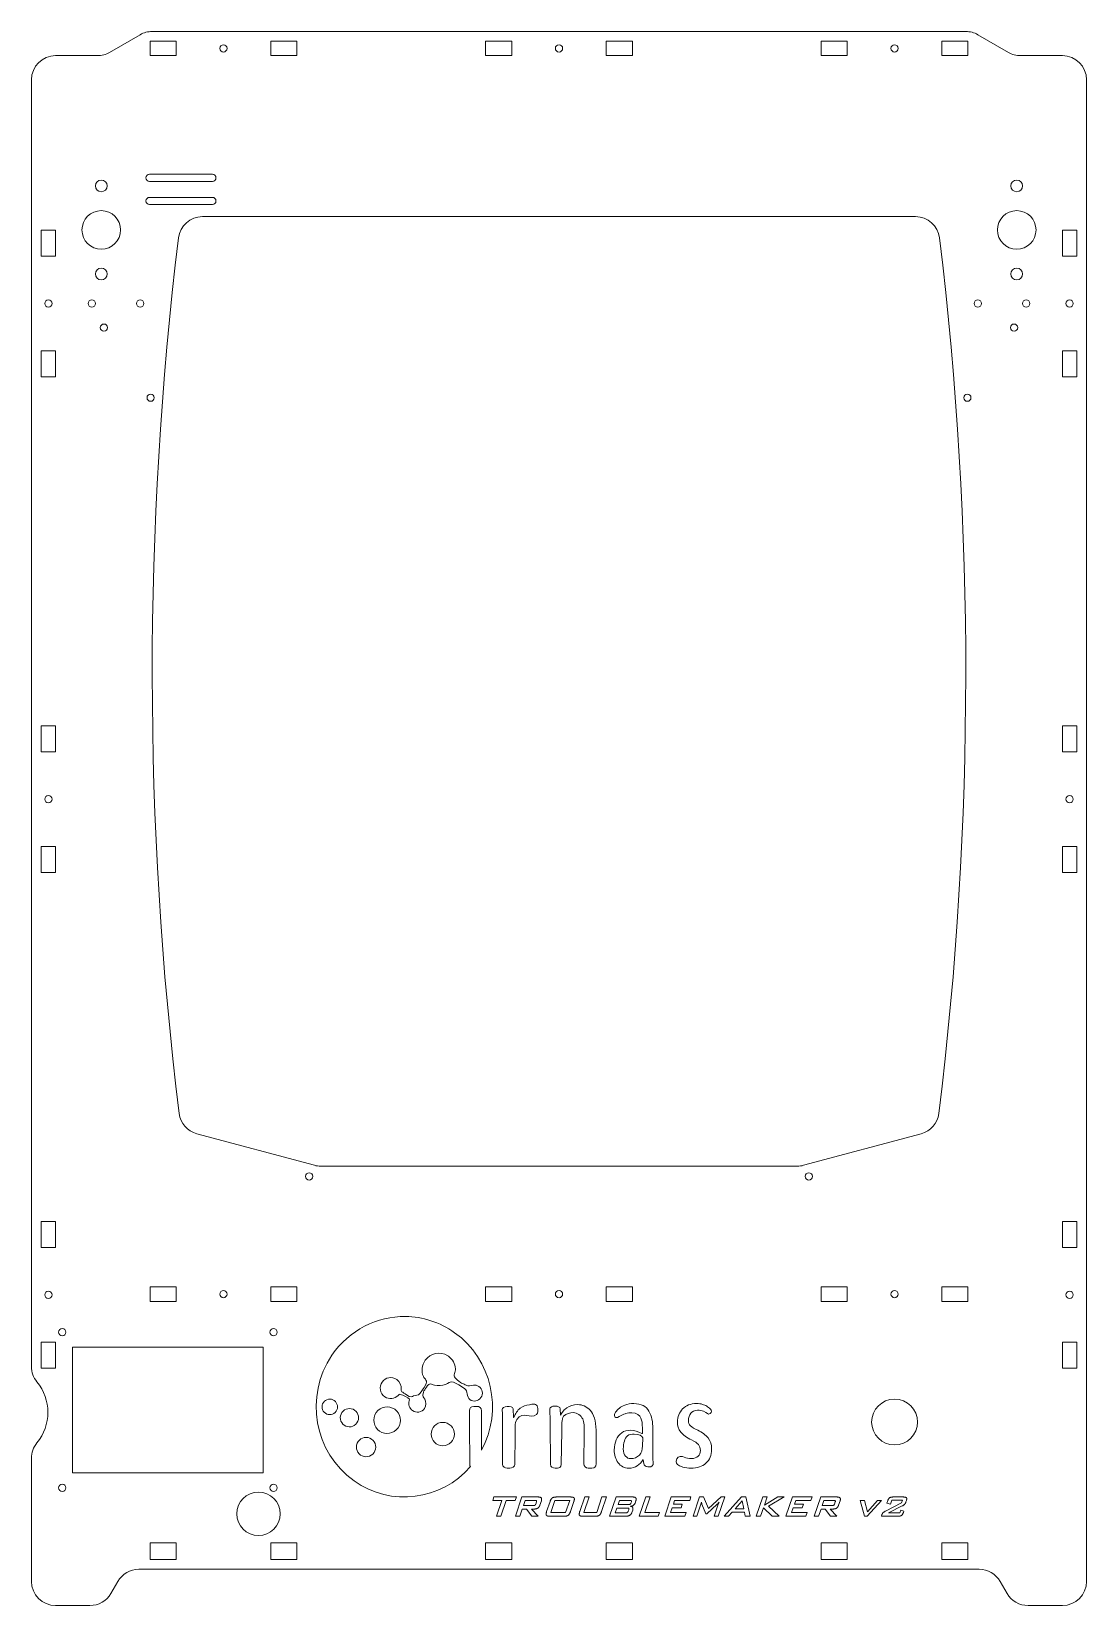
# Model space of a CAD drawing. Header units: millimetres. Extents: x -218 to 218, y 0 to 652.
import ezdxf

# ---------------------------------------------------------------- set-up
doc = ezdxf.new("R2010")
doc.units = ezdxf.units.MM

msp = doc.modelspace()

# ---------------------------------------------------------------- linework, layer by layer
at = {"color": 7, "linetype": 'Continuous', "lineweight": 15}
for p, q in [((168.45, 652), (-168.45, 652)), ((-173.45, 650.66), (-186.13, 643.34)), ((-169.37, 648), (-169.37, 642)), ((-158.57, 648), (-169.37, 648)), ((-158.57, 642), (-158.57, 648)), ((-108.57, 648), (-119.37, 648)), ((-119.37, 648), (-119.37, 642)), ((-108.57, 642), (-108.57, 648)), ((-19.6, 648), (-30.4, 648)), ((-30.4, 648), (-30.4, 642)), ((-19.6, 642), (-19.6, 648)), ((19.6, 642), (19.6, 648)), ((19.6, 648), (30.4, 648)), ((30.4, 648), (30.4, 642)), ((108.57, 642), (108.57, 648)), ((108.57, 648), (119.37, 648)), ((119.37, 648), (119.37, 642)), ((158.57, 642), (158.57, 648)), ((158.57, 648), (169.37, 648)), ((169.37, 648), (169.37, 642)), ((173.45, 650.66), (186.13, 643.34)), ((-191.13, 642), (-208.45, 642)), ((-169.37, 642), (-158.57, 642)), ((-119.37, 642), (-108.57, 642)), ((-30.4, 642), (-19.6, 642)), ((30.4, 642), (19.6, 642)), ((119.37, 642), (108.57, 642)), ((169.37, 642), (158.57, 642)), ((191.13, 642), (208.45, 642)), ((-218.45, 632), (-218.45, 98.98)), ((218.45, 632), (218.45, 10)), ((-143.55, 592.9), (-169.55, 592.9)), ((-169.55, 589.9), (-143.55, 589.9)), ((-143.55, 583.3), (-169.55, 583.3)), ((-169.55, 580.3), (-143.55, 580.3)), ((147.65, 575.3), (-147.65, 575.3)), ((-208.45, 569.73), (-214.45, 569.73)), ((-214.45, 569.73), (-214.45, 558.93)), ((-208.45, 558.93), (-208.45, 569.73)), ((208.45, 558.93), (208.45, 569.73)), ((208.45, 569.73), (214.45, 569.73)), ((214.45, 569.73), (214.45, 558.93)), ((-214.45, 558.93), (-208.45, 558.93)), ((214.45, 558.93), (208.45, 558.93)), ((-208.45, 519.73), (-214.45, 519.73)), ((-214.45, 519.73), (-214.45, 508.93)), ((-208.45, 508.93), (-208.45, 519.73)), ((208.45, 508.93), (208.45, 519.73)), ((208.45, 519.73), (214.45, 519.73)), ((214.45, 519.73), (214.45, 508.93)), ((-214.45, 508.93), (-208.45, 508.93)), ((214.45, 508.93), (208.45, 508.93)), ((-208.45, 364.4), (-214.45, 364.4)), ((-214.45, 364.4), (-214.45, 353.6)), ((-208.45, 353.6), (-208.45, 364.4)), ((208.45, 353.6), (208.45, 364.4)), ((208.45, 364.4), (214.45, 364.4)), ((214.45, 364.4), (214.45, 353.6)), ((-214.45, 353.6), (-208.45, 353.6)), ((214.45, 353.6), (208.45, 353.6)), ((-208.45, 314.4), (-214.45, 314.4)), ((-214.45, 314.4), (-214.45, 303.6)), ((-208.45, 303.6), (-208.45, 314.4)), ((208.45, 303.6), (208.45, 314.4)), ((208.45, 314.4), (214.45, 314.4)), ((214.45, 314.4), (214.45, 303.6)), ((-214.45, 303.6), (-208.45, 303.6)), ((214.45, 303.6), (208.45, 303.6)), ((-149.98, 195.39), (-101.27, 182.34)), ((101.27, 182.34), (149.98, 195.39)), ((-98.68, 182), (98.68, 182)), ((-208.45, 159.07), (-214.45, 159.07)), ((-214.45, 159.07), (-214.45, 148.27)), ((-208.45, 148.27), (-208.45, 159.07)), ((208.45, 148.27), (208.45, 159.07)), ((208.45, 159.07), (214.45, 159.07)), ((214.45, 159.07), (214.45, 148.27)), ((-214.45, 148.27), (-208.45, 148.27)), ((214.45, 148.27), (208.45, 148.27)), ((-158.57, 132), (-169.37, 132)), ((-169.37, 132), (-169.37, 126)), ((-158.57, 126), (-158.57, 132)), ((-108.57, 132), (-119.37, 132)), ((-119.37, 132), (-119.37, 126)), ((-108.57, 126), (-108.57, 132)), ((-19.6, 132), (-30.4, 132)), ((-30.4, 132), (-30.4, 126)), ((-19.6, 126), (-19.6, 132)), ((19.6, 126), (19.6, 132)), ((19.6, 132), (30.4, 132)), ((30.4, 132), (30.4, 126)), ((108.57, 126), (108.57, 132)), ((108.57, 132), (119.37, 132)), ((119.37, 132), (119.37, 126)), ((158.57, 126), (158.57, 132)), ((158.57, 132), (169.37, 132)), ((169.37, 132), (169.37, 126)), ((-169.37, 126), (-158.57, 126)), ((-119.37, 126), (-108.57, 126)), ((-30.4, 126), (-19.6, 126)), ((30.4, 126), (19.6, 126)), ((119.37, 126), (108.57, 126)), ((169.37, 126), (158.57, 126)), ((-208.45, 109.07), (-214.45, 109.07)), ((-214.45, 109.07), (-214.45, 98.27)), ((-208.45, 98.27), (-208.45, 109.07)), ((-201.45, 107), (-201.45, 55)), ((-122.45, 107), (-201.45, 107)), ((-122.45, 55), (-122.45, 107)), ((208.45, 98.27), (208.45, 109.07)), ((208.45, 109.07), (214.45, 109.07)), ((214.45, 109.07), (214.45, 98.27)), ((-214.45, 98.27), (-208.45, 98.27)), ((-45.81, 103.29), (-46.1, 103.48)), ((214.45, 98.27), (208.45, 98.27)), ((-32.07, 80.71), (-32.07, 64.32)), ((-18.84, 77.9), (-18.98, 81.42)), ((-1.35, 82.64), (-1.98, 82.64)), ((0.63, 78.81), (0.51, 81.47)), ((1.3, 80), (0.63, 78.81)), ((-23.37, 74.77), (-23.37, 58.39)), ((-18.66, 77.9), (-18.84, 77.9)), ((-3.68, 75.4), (-3.57, 58.54)), ((0.91, 58.46), (1.17, 72.41)), ((10.49, 71.99), (10.35, 58.67)), ((15.34, 58.67), (15.34, 72.65)), ((38.85, 63.51), (38.85, 73.22)), ((-18.26, 58.42), (-18.17, 70.52)), ((34.59, 66.07), (34.67, 69.52)), ((-218.45, 61.02), (-218.45, 10)), ((34.78, 60.37), (34.89, 60.37)), ((34.89, 60.37), (35.14, 58.76)), ((48.77, 60.77), (48.59, 60.39)), ((-201.45, 55), (-122.45, 55)), ((-21.49, 56.89), (-20.4, 56.87)), ((-1.55, 56.9), (-0.64, 56.9)), ((12.05, 56.87), (13.65, 56.89)), ((36.73, 57.41), (37.36, 57.39)), ((-27.4, 43.53), (-26.92, 44.96)), ((-23.69, 43.53), (-27.4, 43.53)), ((-26.92, 44.96), (-17.63, 44.96)), ((-25.92, 36.96), (-23.69, 43.53)), ((-21.83, 43.53), (-24.06, 36.96)), ((-18.11, 43.53), (-21.83, 43.53)), ((-17.63, 44.96), (-18.11, 43.53)), ((-18.06, 36.96), (-15.34, 44.96)), ((-15.19, 39.96), (-16.21, 36.96)), ((-15.34, 44.96), (-8.65, 44.96)), ((-13.45, 39.96), (-15.19, 39.96)), ((-13.97, 43.53), (-14.7, 41.39)), ((-14.7, 41.39), (-10.66, 41.39)), ((-9.93, 43.53), (-13.97, 43.53)), ((-11.29, 36.96), (-13.45, 39.96)), ((-10.34, 39.96), (-11.35, 39.96)), ((-11.35, 39.96), (-8.65, 36.96)), ((-9.64, 42), (-9.32, 42.92)), ((-7.31, 43.37), (-7.93, 41.56)), ((-5.11, 38.91), (-3.7, 43.07)), ((-1.69, 43.53), (-3.39, 38.53)), ((4.46, 43.53), (-1.69, 43.53)), ((-1.08, 44.96), (4.81, 44.96)), ((2.76, 38.53), (4.46, 43.53)), ((6.16, 43.07), (4.74, 38.91)), ((8.6, 38.91), (10.66, 44.96)), ((12.51, 44.96), (10.33, 38.53)), ((10.66, 44.96), (12.51, 44.96)), ((15.61, 38.53), (17.8, 44.96)), ((19.66, 44.96), (17.6, 38.91)), ((17.8, 44.96), (19.66, 44.96)), ((20.94, 36.96), (23.66, 44.96)), ((23.96, 40.39), (23.28, 38.39)), ((23.66, 44.96), (30.58, 44.96)), ((28.24, 40.39), (23.96, 40.39)), ((25.03, 43.53), (24.45, 41.81)), ((24.45, 41.81), (28.73, 41.81)), ((29.31, 43.53), (25.03, 43.53)), ((28.66, 39.09), (28.87, 39.69)), ((29.76, 42.33), (30, 43.01)), ((30.52, 39.52), (30.18, 38.51)), ((31.81, 43.3), (31.51, 42.43)), ((33.22, 36.96), (35.94, 44.96)), ((37.8, 44.96), (35.61, 38.53)), ((35.94, 44.96), (37.8, 44.96)), ((43.79, 36.96), (46.51, 44.96)), ((46.87, 40.53), (46.19, 38.53)), ((46.51, 44.96), (54.66, 44.96)), ((50.58, 40.53), (46.87, 40.53)), ((47.89, 43.53), (47.35, 41.96)), ((47.35, 41.96), (51.06, 41.96)), ((54.17, 43.53), (47.89, 43.53)), ((51.06, 41.96), (50.58, 40.53)), ((54.66, 44.96), (54.17, 43.53)), ((55.51, 36.96), (58.23, 44.96)), ((58.77, 41.92), (57.08, 36.96)), ((58.23, 44.96), (59.8, 44.96)), ((60.83, 37.96), (59.2, 41.95)), ((59.8, 44.96), (61.89, 40.15)), ((65.52, 41.93), (61.19, 37.96)), ((61.89, 40.15), (67.18, 44.96)), ((64.22, 36.96), (65.91, 41.92)), ((68.66, 44.96), (65.94, 36.96)), ((67.18, 44.96), (68.66, 44.96)), ((68.37, 36.96), (75.59, 44.96)), ((75.89, 43.39), (73, 40.1)), ((73, 40.1), (76.49, 40.1)), ((75.59, 44.96), (77.37, 44.96)), ((76.49, 40.1), (75.89, 43.39)), ((77.37, 44.96), (79.22, 36.96)), ((81.65, 36.96), (84.37, 44.96)), ((84.71, 40.48), (83.51, 36.96)), ((84.37, 44.96), (86.23, 44.96)), ((88.26, 36.96), (84.71, 40.48)), ((86.23, 44.96), (85.09, 41.62)), ((85.09, 41.62), (90.58, 44.96)), ((93.23, 44.96), (86.75, 41.19)), ((86.75, 41.19), (91.22, 36.96)), ((90.58, 44.96), (93.23, 44.96)), ((93.94, 36.96), (96.66, 44.96)), ((97.01, 40.53), (96.33, 38.53)), ((96.66, 44.96), (104.8, 44.96)), ((100.72, 40.53), (97.01, 40.53)), ((98.03, 43.53), (97.49, 41.96)), ((97.49, 41.96), (101.21, 41.96)), ((104.31, 43.53), (98.03, 43.53)), ((101.21, 41.96), (100.72, 40.53)), ((104.8, 44.96), (104.31, 43.53)), ((105.65, 36.96), (108.37, 44.96)), ((108.53, 39.96), (107.51, 36.96)), ((108.37, 44.96), (115.07, 44.96)), ((110.27, 39.96), (108.53, 39.96)), ((109.74, 43.53), (109.01, 41.39)), ((109.01, 41.39), (113.06, 41.39)), ((113.79, 43.53), (109.74, 43.53)), ((112.43, 36.96), (110.27, 39.96)), ((113.37, 39.96), (112.36, 39.96)), ((112.36, 39.96), (115.06, 36.96)), ((114.08, 42), (114.39, 42.92)), ((116.4, 43.37), (115.79, 41.56)), ((126.47, 36.96), (124.74, 43.53)), ((124.74, 43.53), (126.55, 43.53)), ((126.55, 43.53), (127.71, 38.76)), ((133.6, 43.53), (127.57, 36.96)), ((127.71, 38.76), (131.94, 43.53)), ((131.94, 43.53), (133.6, 43.53)), ((135.27, 39.11), (141.85, 42.6)), ((135.78, 42.38), (136.15, 43.46)), ((137.21, 41.96), (135.78, 42.38)), ((142.16, 41.24), (136.43, 38.39)), ((137.79, 43.67), (137.21, 41.96)), ((142.22, 43.67), (137.79, 43.67)), ((138.46, 44.96), (142.46, 44.96)), ((141.14, 38.39), (141.53, 39.53)), ((141.53, 39.53), (142.82, 39.13)), ((141.85, 42.6), (142.22, 43.67)), ((142.82, 39.13), (142.61, 38.51)), ((143.86, 43.46), (143.68, 42.92)), ((-24.06, 36.96), (-25.92, 36.96)), ((-16.21, 36.96), (-18.06, 36.96)), ((-8.65, 36.96), (-11.29, 36.96)), ((2.09, 36.96), (-3.8, 36.96)), ((-3.39, 38.53), (2.76, 38.53)), ((14.95, 36.96), (9.92, 36.96)), ((10.33, 38.53), (15.61, 38.53)), ((27.36, 36.96), (20.94, 36.96)), ((23.28, 38.39), (27.56, 38.39)), ((41.08, 36.96), (33.22, 36.96)), ((35.61, 38.53), (41.61, 38.53)), ((41.61, 38.53), (41.08, 36.96)), ((52.08, 36.96), (43.79, 36.96)), ((46.19, 38.53), (52.61, 38.53)), ((52.61, 38.53), (52.08, 36.96)), ((57.08, 36.96), (55.51, 36.96)), ((61.19, 37.96), (60.83, 37.96)), ((65.94, 36.96), (64.22, 36.96)), ((70.21, 36.96), (68.37, 36.96)), ((71.72, 38.67), (70.21, 36.96)), ((76.77, 38.67), (71.72, 38.67)), ((77.14, 36.96), (76.77, 38.67)), ((79.22, 36.96), (77.14, 36.96)), ((83.51, 36.96), (81.65, 36.96)), ((91.22, 36.96), (88.26, 36.96)), ((102.22, 36.96), (93.94, 36.96)), ((96.33, 38.53), (102.76, 38.53)), ((102.76, 38.53), (102.22, 36.96)), ((107.51, 36.96), (105.65, 36.96)), ((115.06, 36.96), (112.43, 36.96)), ((127.57, 36.96), (126.47, 36.96)), ((133.51, 36.96), (133.75, 37.68)), ((140.18, 36.96), (133.51, 36.96)), ((136.43, 38.39), (141.14, 38.39)), ((-158.57, 26), (-169.37, 26)), ((-169.37, 26), (-169.37, 19)), ((-158.57, 19), (-158.57, 26)), ((-108.57, 26), (-119.37, 26)), ((-119.37, 26), (-119.37, 19)), ((-108.57, 19), (-108.57, 26)), ((-19.6, 26), (-30.4, 26)), ((-30.4, 26), (-30.4, 19)), ((-19.6, 19), (-19.6, 26)), ((19.6, 19), (19.6, 26)), ((19.6, 26), (30.4, 26)), ((30.4, 26), (30.4, 19)), ((108.57, 19), (108.57, 26)), ((108.57, 26), (119.37, 26)), ((119.37, 26), (119.37, 19)), ((158.57, 19), (158.57, 26)), ((158.57, 26), (169.37, 26)), ((169.37, 26), (169.37, 19)), ((-174.02, 15), (174.02, 15)), ((-169.37, 19), (-158.57, 19)), ((-119.37, 19), (-108.57, 19)), ((-30.4, 19), (-19.6, 19)), ((30.4, 19), (19.6, 19)), ((119.37, 19), (108.57, 19)), ((169.37, 19), (158.57, 19)), ((-185.56, 5), (-182.68, 10)), ((185.56, 5), (182.68, 10)), ((-208.45, 0), (-194.22, 0)), ((208.45, 0), (194.22, 0))]:
    msp.add_line(p, q, dxfattribs=at)
for centre, radius in [((-138.97, 645), 1.5), ((0, 645), 1.5), ((138.97, 645), 1.5), ((-189.55, 588.05), 2.43), ((189.55, 588.05), 2.43), ((-189.55, 569.8), 8), ((189.55, 569.8), 8), ((-189.55, 551.55), 2.43), ((189.55, 551.55), 2.43), ((-211.45, 539.33), 1.5), ((-193.45, 539.33), 1.5), ((-173.45, 539.33), 1.5), ((173.45, 539.33), 1.5), ((193.45, 539.33), 1.5), ((211.45, 539.33), 1.5), ((-188.45, 529.33), 1.5), ((188.45, 529.33), 1.5), ((-169.11, 500.3), 1.5), ((169.11, 500.3), 1.5), ((-211.45, 334), 1.5), ((211.45, 334), 1.5), ((-103.45, 177.75), 1.5), ((103.45, 177.75), 1.5), ((-138.97, 129), 1.5), ((0, 129), 1.5), ((138.97, 129), 1.5), ((-211.45, 128.67), 1.5), ((211.45, 128.67), 1.5), ((-205.7, 113.25), 1.5), ((-118.2, 113.25), 1.5), ((138.97, 76), 9.5), ((-48.13, 71.03), 4.82), ((-205.7, 48.75), 1.5), ((-124.45, 38), 9), ((-118.2, 48.75), 1.5)]:
    msp.add_circle(centre, radius, dxfattribs=at)
for centre, radius, start, end in [((-168.45, 642), 10, 90, 120), ((168.45, 642), 10, 60, 90), ((-208.45, 632), 10, 90, 180), ((-191.13, 652), 10, 270, 300), ((191.13, 652), 10, 240, 270), ((208.45, 632), 10, 0, 90), ((-169.55, 591.4), 1.5, 90, 270), ((-143.55, 591.4), 1.5, 270, 90), ((-169.55, 581.8), 1.5, 90, 270), ((-143.55, 581.8), 1.5, 270, 90), ((-147.65, 565.3), 10, 90, 173.09696), ((147.65, 565.3), 10, 6.90304, 90), ((1331.55, 386.22), 1500, 173.09696, 186.98373), ((-1331.55, 386.22), 1500, 353.01627, 6.90304), ((-147.4, 205.05), 10, 186.98373, 255), ((147.4, 205.05), 10, 285, 353.01627), ((-98.68, 192), 10, 255, 270), ((98.68, 192), 10, 270, 285), ((-208.45, 98.98), 10, 180, 219.25912), ((-231.68, 80), 20, 320.74088, 39.25912), ((-208.45, 61.02), 10, 140.74088, 180), ((-174.02, 5), 10, 90, 150), ((174.02, 5), 10, 30, 90), ((-208.45, 10), 10, 180, 270), ((208.45, 10), 10, 270, 0), ((-194.22, 10), 10, 270, 330), ((194.22, 10), 10, 210, 270)]:
    msp.add_arc(centre, radius, start, end, dxfattribs=at)
for points in [[(-63.54, 119.7), (-75.26, 119.86), (-86.84, 114.25), (-94.03, 103.65)], [(-43.22, 113.02), (-49.43, 117.44), (-56.51, 119.61), (-63.54, 119.7)], [(-32.07, 64.32), (-23.14, 80.86), (-27.72, 101.99), (-43.22, 113.02)], [(-46.1, 103.48), (-49.21, 105.42), (-53.3, 104.58), (-55.39, 101.57)], [(-94.03, 103.65), (-105.53, 86.7), (-101.44, 63.41), (-84.88, 51.63)], [(-55.39, 101.57), (-56.84, 99.47), (-57.11, 96.99), (-56.16, 94.9)], [(-42.87, 98.1), (-43.09, 100.08), (-44.02, 102.05), (-45.81, 103.29)], [(-43.06, 94.34), (-44.05, 95.34), (-42.72, 96.77), (-42.87, 98.1)], [(-73.27, 92.56), (-74.65, 90.58), (-74.16, 87.86), (-72.18, 86.49)], [(-67.21, 93.65), (-69.19, 95.02), (-71.9, 94.53), (-73.27, 92.56)], [(-65.35, 89.66), (-65.21, 91.17), (-65.87, 92.72), (-67.21, 93.65)], [(-55.3, 91.31), (-56.03, 89.99), (-56.97, 88.71), (-57.63, 87.76)], [(-56.16, 94.9), (-55.58, 93.64), (-54.2, 93.28), (-55.3, 91.31)], [(-54.91, 90.47), (-53.42, 92.67), (-52.96, 91.51), (-51.6, 91.27)], [(-51.6, 91.27), (-50.07, 91.01), (-48.32, 90.96), (-47.06, 91.52)], [(-47.06, 91.52), (-45.65, 91.88), (-45.23, 93.07), (-43.7, 92.49)], [(-43.7, 92.49), (-42.46, 91.91), (-40.49, 91), (-38.97, 89.8)], [(-40.79, 92.42), (-41.74, 93.04), (-42.49, 93.76), (-43.06, 94.34)], [(-38.84, 91.45), (-39.46, 91.76), (-40.2, 92.04), (-40.79, 92.42)], [(-35.42, 91.31), (-36.92, 91.13), (-37.01, 90.54), (-38.84, 91.45)], [(-33.16, 90.74), (-33.84, 91.21), (-34.65, 91.4), (-35.42, 91.31)], [(-93.1, 84.91), (-94.55, 85.92), (-96.56, 85.56), (-97.57, 84.1)], [(-92.29, 80.44), (-91.28, 81.89), (-91.64, 83.89), (-93.1, 84.91)], [(-72.18, 86.49), (-70.4, 85.25), (-68.03, 85.53), (-66.57, 87.03)], [(-66.57, 87.03), (-66.21, 87.43), (-66.17, 87.64), (-65.56, 87.44)], [(-65.56, 87.44), (-65.1, 87.26), (-64.4, 86.97), (-63.57, 86.59)], [(-65.03, 88.57), (-65.44, 88.88), (-65.5, 89.07), (-65.35, 89.66)], [(-63.2, 87.29), (-63.94, 87.81), (-64.61, 88.25), (-65.03, 88.57)], [(-63.57, 86.59), (-62.07, 85.83), (-61.7, 85.33), (-61.99, 84.79)], [(-60.22, 86.83), (-60.75, 86.49), (-61.49, 85.89), (-63.2, 87.29)], [(-61.99, 84.79), (-62.49, 83.32), (-61.99, 81.65), (-60.66, 80.73)], [(-57.63, 87.76), (-58.35, 86.76), (-59.43, 87.29), (-60.22, 86.83)], [(-55.61, 85.53), (-55.98, 86.33), (-56.9, 86.3), (-56.13, 88.42)], [(-56.13, 88.42), (-55.9, 89.03), (-55.42, 89.71), (-54.91, 90.47)], [(-55.71, 81.62), (-54.86, 82.82), (-55.06, 84.35), (-55.61, 85.53)], [(-38.97, 89.8), (-37.83, 88.9), (-38.17, 86.45), (-36.95, 85.27)], [(-36.95, 85.27), (-35.44, 84.22), (-33.37, 84.6), (-32.32, 86.11)], [(-32.32, 86.11), (-31.27, 87.61), (-31.65, 89.69), (-33.16, 90.74)], [(-97.57, 84.1), (-98.58, 82.64), (-98.22, 80.64), (-96.76, 79.63)], [(-96.76, 79.63), (-95.31, 78.62), (-93.3, 78.98), (-92.29, 80.44)], [(-89.89, 79.96), (-91.09, 78.24), (-90.66, 75.88), (-88.95, 74.69)], [(-84.63, 80.9), (-86.34, 82.1), (-88.7, 81.67), (-89.89, 79.96)], [(-83.68, 75.64), (-82.48, 77.35), (-82.91, 79.71), (-84.63, 80.9)], [(-75.69, 79.89), (-77.43, 77.4), (-76.81, 73.97), (-74.31, 72.23)], [(-68.03, 81.27), (-70.53, 83.01), (-73.96, 82.39), (-75.69, 79.89)], [(-66.65, 73.61), (-64.91, 76.11), (-65.53, 79.54), (-68.03, 81.27)], [(-60.66, 80.73), (-59.04, 79.6), (-56.84, 80.01), (-55.71, 81.62)], [(-37.02, 80.76), (-37.09, 81.88), (-36.47, 82.39), (-35.31, 82.46)], [(-36.97, 58.26), (-36.97, 61.7), (-37.02, 74.04), (-37.02, 80.76)], [(-35.31, 82.46), (-34.43, 82.49), (-34.73, 82.46), (-34.02, 82.46)], [(-34.02, 82.46), (-33.12, 82.46), (-32.07, 82.03), (-32.07, 80.71)], [(-21.51, 82.48), (-22.66, 82.31), (-23.57, 81.74), (-23.52, 81.13)], [(-23.52, 81.13), (-23.47, 80.26), (-23.43, 79.87), (-23.41, 78.92)], [(-23.41, 78.92), (-23.38, 77.64), (-23.37, 76.25), (-23.37, 74.77)], [(-18.98, 81.42), (-18.95, 82.24), (-20.35, 82.65), (-21.51, 82.48)], [(-16.05, 81.76), (-17.2, 80.84), (-18.08, 79.55), (-18.66, 77.9)], [(-17.44, 77.02), (-14.83, 81), (-12, 76.86), (-9.26, 79.13)], [(-12.25, 83.18), (-13.61, 82.99), (-14.89, 82.69), (-16.05, 81.76)], [(-10.3, 83.42), (-10.93, 83.45), (-11.59, 83.27), (-12.25, 83.18)], [(-9.67, 83.3), (-9.88, 83.37), (-10.09, 83.41), (-10.3, 83.42)], [(-8.78, 81.62), (-8.79, 82.37), (-9.07, 83.1), (-9.67, 83.3)], [(-9.26, 79.13), (-8.56, 79.71), (-8.78, 80.87), (-8.78, 81.62)], [(-1.98, 82.64), (-2.64, 82.73), (-3.84, 82.01), (-3.82, 81.42)], [(-3.82, 81.42), (-3.78, 80.55), (-3.75, 80.19), (-3.73, 79.27)], [(-3.73, 79.27), (-3.69, 78.1), (-3.68, 76.81), (-3.68, 75.4)], [(0.51, 81.47), (0.51, 82.23), (-0.72, 82.64), (-1.35, 82.64)], [(1.17, 72.41), (1.23, 74.47), (0.92, 77.3), (1.91, 78.37)], [(3.3, 81.88), (2.12, 81.01), (2.18, 81.15), (1.3, 80)], [(1.91, 78.37), (2.9, 79.44), (4.66, 79.93), (5.91, 79.94)], [(7.73, 83.2), (5.99, 83.16), (4.48, 82.74), (3.3, 81.88)], [(5.91, 79.94), (7.54, 79.89), (9.15, 78.59), (9.81, 77.31)], [(12.88, 80.9), (11.34, 82.49), (9.62, 83.26), (7.73, 83.2)], [(15.34, 72.65), (15.25, 76.56), (14.43, 79.31), (12.88, 80.9)], [(24.99, 81.79), (23.87, 80.75), (22.51, 79.41), (23.11, 78.22)], [(23.11, 78.22), (23.51, 77.4), (24.63, 78.14), (25.77, 78.69)], [(27.2, 83.05), (26.31, 82.74), (25.64, 82.21), (24.99, 81.79)], [(25.77, 78.69), (26.41, 79.01), (27.44, 79.46), (27.63, 79.52)], [(31.05, 83.69), (29.64, 83.67), (28.36, 83.46), (27.2, 83.05)], [(27.63, 79.52), (28.51, 79.83), (29.26, 79.87), (30.19, 79.88)], [(30.19, 79.88), (32.2, 79.76), (33.52, 78.88), (33.95, 77.56)], [(37.24, 80.5), (36.11, 82.53), (34.04, 83.59), (31.05, 83.69)], [(38.85, 73.22), (38.91, 76.05), (38.37, 78.48), (37.24, 80.5)], [(51.18, 81.44), (49.77, 80), (49.06, 78.18), (49.03, 75.98)], [(56.94, 83.69), (54.51, 83.63), (52.59, 82.89), (51.18, 81.44)], [(53.63, 76.59), (53.61, 79), (54.84, 80.83), (57.34, 80.92)], [(59.49, 83.32), (58.56, 83.61), (58.07, 83.67), (56.94, 83.69)], [(57.34, 80.92), (58.28, 80.9), (59.13, 80.77), (59.88, 80.47)], [(61.17, 82.57), (60.7, 82.87), (59.99, 83.17), (59.49, 83.32)], [(59.88, 80.47), (61.49, 79.76), (61.55, 78.87), (62.59, 79.57)], [(62.59, 79.57), (64.33, 80.72), (61.72, 82.09), (61.17, 82.57)], [(-88.95, 74.69), (-87.23, 73.49), (-84.87, 73.92), (-83.68, 75.64)], [(-74.31, 72.23), (-71.82, 70.5), (-68.38, 71.11), (-66.65, 73.61)], [(-18.17, 70.52), (-18.15, 72.79), (-18.44, 75.69), (-17.44, 77.02)], [(9.81, 77.31), (10.47, 76.03), (10.51, 73.87), (10.49, 71.99)], [(34.24, 71.31), (31.26, 73), (27.82, 73), (26, 71.58)], [(33.95, 77.56), (34.34, 76.4), (34.52, 75.34), (34.5, 74.37)], [(34.5, 74.37), (34.53, 74), (34.5, 72.51), (34.61, 71.62)], [(49.03, 75.98), (49.02, 74.48), (49.48, 73.1), (50.42, 71.85)], [(50.42, 71.85), (51.37, 70.6), (52.85, 69.52), (54.87, 68.6)], [(54.49, 74.42), (53.9, 75), (53.61, 75.73), (53.63, 76.59)], [(57.44, 72.57), (56.06, 73.22), (55.08, 73.83), (54.49, 74.42)], [(61.73, 69.42), (60.76, 70.67), (59.33, 71.72), (57.44, 72.57)], [(-76.61, 63.35), (-75.34, 65.17), (-75.79, 67.67), (-77.61, 68.93)], [(26, 71.58), (23.95, 69.99), (22.91, 67.59), (22.87, 64.39)], [(28.39, 70.33), (27.12, 69.25), (26.74, 67.18), (26.64, 64.95)], [(31.16, 71.01), (30.11, 71.04), (29.06, 70.86), (28.39, 70.33)], [(34.67, 69.52), (34.65, 70.28), (32.91, 70.95), (31.16, 71.01)], [(33.31, 62.34), (34.13, 63.3), (34.56, 64.55), (34.59, 66.07)], [(34.61, 71.62), (34.57, 71.48), (34.64, 71.07), (34.24, 71.31)], [(54.87, 68.6), (56.22, 67.97), (57.18, 67.32), (57.74, 66.67)], [(57.74, 66.67), (58.3, 66.02), (58.58, 65.21), (58.56, 64.25)], [(63.2, 64.77), (63.19, 66.62), (62.71, 68.17), (61.73, 69.42)], [(-82.19, 62.34), (-80.37, 61.07), (-77.87, 61.53), (-76.61, 63.35)], [(22.87, 64.39), (22.88, 62.34), (23.41, 60.59), (24.46, 59.14)], [(24.46, 59.14), (25.52, 57.69), (27.02, 56.94), (28.97, 56.87)], [(26.64, 64.95), (26.67, 63.54), (26.98, 62.49), (27.56, 61.83)], [(27.56, 61.83), (28.15, 61.16), (28.86, 60.84), (29.7, 60.84)], [(29.7, 60.84), (30.92, 60.87), (32.49, 61.37), (33.31, 62.34)], [(32.41, 57.87), (33.4, 58.52), (34.19, 59.35), (34.78, 60.37)], [(35.14, 58.76), (35.15, 58.12), (35.88, 57.41), (36.73, 57.41)], [(37.36, 57.39), (38.41, 57.39), (39.12, 58.03), (39.02, 59.02)], [(38.9, 60.25), (38.86, 61.31), (38.85, 62.39), (38.85, 63.51)], [(39.02, 59.02), (38.96, 59.58), (38.93, 59.62), (38.9, 60.25)], [(48.59, 60.39), (48.09, 59.24), (49.03, 58.45), (49.53, 58.15)], [(51.84, 61.46), (51.03, 61.92), (49.19, 62.05), (48.77, 60.77)], [(54.74, 60.89), (53.75, 60.91), (52.78, 61.1), (51.84, 61.46)], [(54.66, 56.87), (57.28, 56.89), (59.36, 57.59), (60.87, 58.96)], [(57.61, 61.84), (56.98, 61.22), (56.03, 60.91), (54.74, 60.89)], [(58.56, 64.25), (58.56, 63.25), (58.24, 62.45), (57.61, 61.84)], [(60.87, 58.96), (62.39, 60.34), (63.17, 62.27), (63.2, 64.77)], [(-84.88, 51.63), (-69.49, 40.69), (-48.76, 43.54), (-36.7, 57.54)], [(-36.7, 57.54), (-36.89, 57.7), (-36.99, 57.97), (-36.97, 58.26)], [(-23.37, 58.39), (-23.42, 57.56), (-22.25, 56.89), (-21.49, 56.89)], [(-20.4, 56.87), (-19.58, 56.81), (-18.26, 57.61), (-18.26, 58.42)], [(-3.57, 58.54), (-3.61, 57.34), (-2.59, 56.9), (-1.55, 56.9)], [(-0.64, 56.9), (0.08, 56.9), (0.91, 57.23), (0.91, 58.46)], [(10.35, 58.67), (10.3, 57.72), (11.23, 56.87), (12.05, 56.87)], [(13.65, 56.89), (14.72, 56.86), (15.34, 57.5), (15.34, 58.67)], [(28.97, 56.87), (30.28, 56.89), (31.43, 57.22), (32.41, 57.87)], [(49.53, 58.15), (50.18, 57.78), (50.39, 57.59), (51.23, 57.35)], [(51.23, 57.35), (52.3, 57.04), (53.45, 56.88), (54.66, 56.87)]]:
    msp.add_open_spline(points, degree=3, dxfattribs=at)
for points, knots in [([(-77.61, 68.93), (-79.43, 70.2), (-81.94, 69.75), (-83.2, 67.93), (-84.47, 66.11), (-84.02, 63.61), (-82.19, 62.34)], [2, 2, 2, 2, 3, 3, 3, 4, 4, 4, 4]), ([(-10.66, 41.39), (-10.58, 41.39), (-10.45, 41.39), (-10.26, 41.41), (-10.1, 41.46), (-9.97, 41.51), (-9.86, 41.6), (-9.77, 41.71), (-9.69, 41.84), (-9.66, 41.94), (-9.64, 42)], [0, 0, 0, 0, 0.168399, 0.313851, 0.436728, 0.542734, 0.643023, 0.751407, 0.868322, 1, 1, 1, 1]), ([(-7.93, 41.56), (-7.95, 41.49), (-8, 41.36), (-8.08, 41.17), (-8.18, 41), (-8.28, 40.84), (-8.39, 40.69), (-8.52, 40.56), (-8.64, 40.44), (-8.78, 40.34), (-8.94, 40.25), (-9.1, 40.17), (-9.27, 40.1), (-9.46, 40.05), (-9.67, 40.01), (-9.88, 39.98), (-10.11, 39.96), (-10.26, 39.96), (-10.34, 39.96)], [0, 0, 0, 0, 0.06891, 0.13431, 0.197151, 0.257162, 0.315333, 0.37255, 0.428283, 0.483046, 0.538399, 0.595826, 0.654856, 0.716827, 0.78277, 0.85149, 0.92336, 1, 1, 1, 1]), ([(-9.32, 42.92), (-9.31, 42.98), (-9.28, 43.07), (-9.26, 43.2), (-9.28, 43.31), (-9.33, 43.4), (-9.42, 43.46), (-9.56, 43.5), (-9.73, 43.52), (-9.86, 43.53), (-9.93, 43.53)], [0, 0, 0, 0, 0.143779, 0.262734, 0.356534, 0.440264, 0.533913, 0.652715, 0.808977, 1, 1, 1, 1]), ([(-8.65, 44.96), (-8.57, 44.96), (-8.42, 44.95), (-8.2, 44.94), (-8.01, 44.91), (-7.83, 44.87), (-7.68, 44.81), (-7.54, 44.75), (-7.43, 44.67), (-7.34, 44.58), (-7.27, 44.48), (-7.22, 44.36), (-7.19, 44.23), (-7.18, 44.09), (-7.18, 43.93), (-7.21, 43.75), (-7.25, 43.56), (-7.29, 43.44), (-7.31, 43.37)], [0, 0, 0, 0, 0.089033, 0.169915, 0.243771, 0.310981, 0.371525, 0.426722, 0.476797, 0.524292, 0.570171, 0.617911, 0.668006, 0.722812, 0.782447, 0.847753, 0.920061, 1, 1, 1, 1]), ([(-3.7, 43.07), (-3.67, 43.16), (-3.61, 43.33), (-3.51, 43.57), (-3.4, 43.79), (-3.29, 43.98), (-3.18, 44.16), (-3.05, 44.31), (-2.93, 44.45), (-2.79, 44.56), (-2.64, 44.66), (-2.47, 44.74), (-2.29, 44.81), (-2.08, 44.86), (-1.86, 44.91), (-1.62, 44.94), (-1.36, 44.95), (-1.17, 44.96), (-1.08, 44.96)], [0, 0, 0, 0, 0.0782211, 0.1512619, 0.2193626, 0.2830498, 0.3425623, 0.3972013, 0.4488222, 0.4979675, 0.5466637, 0.5984453, 0.6541963, 0.7135788, 0.7777491, 0.8468999, 0.9206931, 1, 1, 1, 1]), ([(4.81, 44.96), (4.9, 44.96), (5.08, 44.95), (5.33, 44.94), (5.55, 44.91), (5.75, 44.86), (5.92, 44.81), (6.06, 44.74), (6.17, 44.66), (6.26, 44.56), (6.31, 44.44), (6.36, 44.31), (6.37, 44.16), (6.37, 43.98), (6.34, 43.78), (6.3, 43.56), (6.24, 43.33), (6.19, 43.16), (6.16, 43.07)], [0, 0, 0, 0, 0.0900889, 0.1716429, 0.2449823, 0.3098195, 0.3665508, 0.4168973, 0.4610591, 0.501713, 0.542645, 0.5874472, 0.637177, 0.6945601, 0.7588868, 0.8305416, 0.9108737, 1, 1, 1, 1]), ([(28.87, 39.69), (28.88, 39.75), (28.92, 39.86), (28.94, 40.01), (28.93, 40.14), (28.88, 40.24), (28.78, 40.31), (28.64, 40.36), (28.46, 40.38), (28.32, 40.39), (28.24, 40.39)], [0, 0, 0, 0, 0.152324, 0.276582, 0.375184, 0.458783, 0.548078, 0.664055, 0.812935, 1, 1, 1, 1]), ([(28.73, 41.81), (28.8, 41.82), (28.95, 41.82), (29.14, 41.84), (29.31, 41.87), (29.44, 41.92), (29.55, 42), (29.64, 42.09), (29.71, 42.2), (29.75, 42.29), (29.76, 42.33)], [0, 0, 0, 0, 0.181227, 0.338518, 0.469507, 0.580316, 0.680308, 0.780772, 0.886199, 1, 1, 1, 1]), ([(30, 43.01), (30.01, 43.05), (30.03, 43.13), (30.03, 43.25), (30.01, 43.34), (29.94, 43.42), (29.84, 43.47), (29.7, 43.51), (29.52, 43.53), (29.38, 43.53), (29.31, 43.53)], [0, 0, 0, 0, 0.123211, 0.224419, 0.310657, 0.394208, 0.4941, 0.624867, 0.793404, 1, 1, 1, 1]), ([(31.51, 42.43), (31.48, 42.33), (31.41, 42.15), (31.25, 41.91), (31.06, 41.69), (30.84, 41.51), (30.58, 41.35), (30.3, 41.23), (29.98, 41.14), (29.76, 41.11), (29.64, 41.09)], [0, 0, 0, 0, 0.120661, 0.237936, 0.354551, 0.473971, 0.59642, 0.723596, 0.857391, 1, 1, 1, 1]), ([(29.64, 41.09), (29.7, 41.08), (29.8, 41.07), (29.94, 41.03), (30.07, 40.98), (30.18, 40.92), (30.29, 40.85), (30.38, 40.77), (30.46, 40.69), (30.52, 40.59), (30.57, 40.48), (30.61, 40.37), (30.63, 40.24), (30.63, 40.11), (30.63, 39.97), (30.61, 39.83), (30.57, 39.67), (30.54, 39.57), (30.52, 39.52)], [0, 0, 0, 0, 0.072947, 0.141744, 0.204853, 0.265254, 0.322884, 0.378104, 0.432545, 0.486729, 0.541586, 0.597117, 0.655195, 0.715533, 0.780021, 0.848196, 0.921783, 1, 1, 1, 1]), ([(30.58, 44.96), (30.66, 44.96), (30.8, 44.95), (31.01, 44.94), (31.19, 44.91), (31.36, 44.86), (31.5, 44.81), (31.63, 44.74), (31.73, 44.66), (31.82, 44.57), (31.88, 44.46), (31.93, 44.33), (31.95, 44.2), (31.96, 44.05), (31.95, 43.88), (31.92, 43.7), (31.87, 43.5), (31.83, 43.37), (31.81, 43.3)], [0, 0, 0, 0, 0.085325, 0.163305, 0.234383, 0.298898, 0.356918, 0.410231, 0.459556, 0.506191, 0.553116, 0.602041, 0.653711, 0.710388, 0.773018, 0.842163, 0.917739, 1, 1, 1, 1]), ([(59, 42.76), (58.99, 42.68), (58.95, 42.53), (58.89, 42.31), (58.83, 42.11), (58.79, 41.98), (58.77, 41.92)], [0, 0, 0, 0, 0.278389, 0.532077, 0.769306, 1, 1, 1, 1]), ([(59.2, 41.95), (59.18, 42.02), (59.12, 42.16), (59.06, 42.37), (59.02, 42.57), (59.01, 42.7), (59, 42.76)], [0, 0, 0, 0, 0.27666, 0.531567, 0.772461, 1, 1, 1, 1]), ([(66.27, 42.77), (66.22, 42.72), (66.15, 42.62), (66.03, 42.49), (65.93, 42.37), (65.81, 42.23), (65.67, 42.08), (65.56, 41.98), (65.52, 41.93)], [0, 0, 0, 0, 0.170539, 0.328371, 0.470478, 0.5984, 0.817528, 1, 1, 1, 1]), ([(65.91, 41.92), (65.93, 41.97), (65.97, 42.09), (66.05, 42.29), (66.15, 42.52), (66.23, 42.68), (66.27, 42.77)], [0, 0, 0, 0, 0.188291, 0.420543, 0.694677, 1, 1, 1, 1]), ([(113.06, 41.39), (113.13, 41.39), (113.27, 41.39), (113.46, 41.41), (113.61, 41.46), (113.74, 41.51), (113.85, 41.6), (113.94, 41.71), (114.02, 41.84), (114.06, 41.94), (114.08, 42)], [0, 0, 0, 0, 0.168399, 0.313851, 0.436728, 0.542734, 0.643023, 0.751407, 0.868322, 1, 1, 1, 1]), ([(115.79, 41.56), (115.76, 41.49), (115.72, 41.36), (115.63, 41.17), (115.54, 41), (115.43, 40.84), (115.32, 40.69), (115.2, 40.56), (115.07, 40.44), (114.93, 40.34), (114.78, 40.25), (114.62, 40.17), (114.44, 40.1), (114.25, 40.05), (114.05, 40.01), (113.83, 39.98), (113.61, 39.96), (113.45, 39.96), (113.37, 39.96)], [0, 0, 0, 0, 0.06891, 0.1343095, 0.1971508, 0.2571617, 0.3153334, 0.37255, 0.4282831, 0.4830463, 0.5383989, 0.5958262, 0.6548565, 0.7168269, 0.7827705, 0.8514903, 0.9233598, 1, 1, 1, 1]), ([(114.39, 42.92), (114.41, 42.98), (114.44, 43.07), (114.45, 43.2), (114.44, 43.31), (114.39, 43.4), (114.29, 43.46), (114.16, 43.5), (113.99, 43.52), (113.86, 43.53), (113.79, 43.53)], [0, 0, 0, 0, 0.1437792, 0.2627341, 0.3565345, 0.4402635, 0.5339132, 0.6527153, 0.8089775, 1, 1, 1, 1]), ([(115.07, 44.96), (115.15, 44.96), (115.3, 44.95), (115.51, 44.94), (115.71, 44.91), (115.88, 44.87), (116.04, 44.81), (116.17, 44.75), (116.28, 44.67), (116.37, 44.58), (116.44, 44.48), (116.5, 44.36), (116.53, 44.23), (116.54, 44.09), (116.53, 43.93), (116.51, 43.75), (116.47, 43.56), (116.42, 43.44), (116.4, 43.37)], [0, 0, 0, 0, 0.089033, 0.169915, 0.243771, 0.310981, 0.371525, 0.426722, 0.476797, 0.524292, 0.570171, 0.617911, 0.668006, 0.722812, 0.782447, 0.847753, 0.920061, 1, 1, 1, 1]), ([(136.15, 43.46), (136.17, 43.53), (136.22, 43.66), (136.3, 43.85), (136.39, 44.03), (136.48, 44.18), (136.58, 44.32), (136.69, 44.45), (136.8, 44.55), (136.91, 44.64), (137.04, 44.72), (137.19, 44.78), (137.36, 44.84), (137.54, 44.88), (137.75, 44.92), (137.97, 44.94), (138.21, 44.96), (138.38, 44.96), (138.46, 44.96)], [0, 0, 0, 0, 0.072926, 0.1412, 0.204767, 0.264888, 0.320879, 0.374161, 0.424165, 0.472036, 0.520915, 0.574008, 0.631302, 0.694179, 0.762226, 0.835585, 0.914556, 1, 1, 1, 1]), ([(143.68, 42.92), (143.65, 42.83), (143.58, 42.65), (143.46, 42.4), (143.34, 42.18), (143.2, 41.99), (143.02, 41.82), (142.79, 41.64), (142.5, 41.44), (142.28, 41.31), (142.16, 41.24)], [0, 0, 0, 0, 0.129195, 0.246138, 0.351693, 0.446528, 0.54772, 0.672732, 0.823293, 1, 1, 1, 1]), ([(142.46, 44.96), (142.55, 44.96), (142.72, 44.96), (142.96, 44.94), (143.18, 44.92), (143.37, 44.88), (143.53, 44.84), (143.67, 44.79), (143.78, 44.72), (143.87, 44.64), (143.94, 44.55), (143.98, 44.44), (144.01, 44.32), (144.01, 44.18), (144, 44.02), (143.97, 43.85), (143.93, 43.66), (143.88, 43.53), (143.86, 43.46)], [0, 0, 0, 0, 0.099717, 0.188896, 0.269336, 0.340606, 0.402975, 0.457757, 0.504674, 0.54669, 0.586251, 0.628023, 0.674409, 0.725604, 0.78343, 0.847776, 0.919729, 1, 1, 1, 1]), ([(-3.8, 36.96), (-3.89, 36.96), (-4.07, 36.96), (-4.32, 36.98), (-4.54, 37.01), (-4.73, 37.06), (-4.9, 37.11), (-5.04, 37.18), (-5.15, 37.27), (-5.24, 37.37), (-5.29, 37.49), (-5.33, 37.62), (-5.34, 37.78), (-5.34, 37.97), (-5.31, 38.17), (-5.27, 38.4), (-5.2, 38.65), (-5.14, 38.82), (-5.11, 38.91)], [0, 0, 0, 0, 0.0885143, 0.1679856, 0.2393366, 0.3030405, 0.3590128, 0.4081695, 0.4519858, 0.4920056, 0.5325375, 0.5777269, 0.6286393, 0.6871732, 0.752585, 0.8267599, 0.9088134, 1, 1, 1, 1]), ([(4.74, 38.91), (4.71, 38.82), (4.65, 38.64), (4.54, 38.4), (4.44, 38.17), (4.32, 37.96), (4.2, 37.78), (4.08, 37.62), (3.95, 37.48), (3.81, 37.37), (3.66, 37.27), (3.49, 37.19), (3.31, 37.11), (3.1, 37.06), (2.88, 37.01), (2.63, 36.98), (2.37, 36.96), (2.19, 36.96), (2.09, 36.96)], [0, 0, 0, 0, 0.079953, 0.154264, 0.22376, 0.288069, 0.348597, 0.404344, 0.456235, 0.50478, 0.553342, 0.604346, 0.659185, 0.718123, 0.781597, 0.849345, 0.922301, 1, 1, 1, 1]), ([(9.92, 36.96), (9.82, 36.96), (9.65, 36.96), (9.4, 36.98), (9.18, 37.01), (8.99, 37.06), (8.82, 37.11), (8.68, 37.18), (8.57, 37.27), (8.48, 37.37), (8.43, 37.49), (8.39, 37.62), (8.37, 37.78), (8.38, 37.97), (8.4, 38.17), (8.45, 38.4), (8.52, 38.65), (8.57, 38.82), (8.6, 38.91)], [0, 0, 0, 0, 0.087925, 0.167509, 0.238254, 0.301352, 0.357404, 0.40663, 0.450509, 0.491048, 0.531956, 0.57721, 0.628195, 0.686812, 0.752234, 0.826514, 0.908684, 1, 1, 1, 1]), ([(17.6, 38.91), (17.57, 38.82), (17.51, 38.64), (17.4, 38.4), (17.3, 38.17), (17.18, 37.96), (17.06, 37.78), (16.94, 37.62), (16.81, 37.48), (16.67, 37.37), (16.52, 37.27), (16.35, 37.19), (16.17, 37.11), (15.96, 37.06), (15.74, 37.01), (15.49, 36.98), (15.23, 36.96), (15.05, 36.96), (14.95, 36.96)], [0, 0, 0, 0, 0.08, 0.154355, 0.223892, 0.28824, 0.348804, 0.404584, 0.456505, 0.50508, 0.55367, 0.604705, 0.659576, 0.717956, 0.781467, 0.849256, 0.922255, 1, 1, 1, 1]), ([(30.18, 38.51), (30.16, 38.45), (30.11, 38.32), (30.02, 38.14), (29.92, 37.98), (29.81, 37.82), (29.68, 37.68), (29.54, 37.55), (29.38, 37.44), (29.21, 37.34), (29.03, 37.25), (28.83, 37.17), (28.62, 37.1), (28.4, 37.05), (28.16, 37.01), (27.9, 36.98), (27.64, 36.96), (27.45, 36.96), (27.36, 36.96)], [0, 0, 0, 0, 0.059209, 0.116416, 0.172085, 0.226721, 0.281331, 0.336848, 0.391999, 0.448553, 0.50662, 0.567494, 0.631339, 0.697442, 0.767928, 0.841041, 0.918345, 1, 1, 1, 1]), ([(27.56, 38.39), (27.64, 38.39), (27.79, 38.39), (27.99, 38.42), (28.16, 38.46), (28.3, 38.54), (28.41, 38.64), (28.51, 38.76), (28.6, 38.92), (28.64, 39.03), (28.66, 39.09)], [0, 0, 0, 0, 0.16538, 0.307385, 0.428814, 0.532724, 0.633342, 0.742188, 0.863636, 1, 1, 1, 1]), ([(133.75, 37.68), (133.79, 37.76), (133.84, 37.92), (133.96, 38.14), (134.09, 38.32), (134.25, 38.49), (134.45, 38.64), (134.68, 38.79), (134.96, 38.95), (135.16, 39.06), (135.27, 39.11)], [0, 0, 0, 0, 0.122768, 0.235415, 0.341543, 0.442671, 0.551916, 0.681248, 0.830356, 1, 1, 1, 1]), ([(142.61, 38.51), (142.58, 38.44), (142.54, 38.3), (142.45, 38.1), (142.36, 37.92), (142.26, 37.76), (142.16, 37.62), (142.05, 37.49), (141.93, 37.38), (141.8, 37.28), (141.67, 37.21), (141.51, 37.14), (141.33, 37.08), (141.14, 37.04), (140.93, 37), (140.69, 36.98), (140.44, 36.96), (140.27, 36.96), (140.18, 36.96)], [0, 0, 0, 0, 0.071958, 0.139743, 0.203676, 0.262734, 0.319221, 0.371623, 0.421939, 0.470249, 0.519776, 0.572761, 0.630443, 0.692785, 0.761323, 0.835048, 0.914778, 1, 1, 1, 1])]:
    msp.add_open_spline(points, degree=3, knots=knots, dxfattribs=at)

doc.saveas('drawing.dxf')
